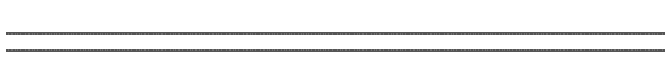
# Model space of a CAD drawing. Header units: millimetres. Extents: x -1379 to 1385823, y -4884429 to 548763.
# Drawn here: x 413545 to 417956, y -2448418 to -2448293 of the extents above; entities that cross this region are included whole.
import ezdxf

# ---------------------------------------------------------------- set-up
doc = ezdxf.new("R2010")
doc.units = ezdxf.units.MM
doc.set_wipeout_variables(frame=1)
doc.linetypes.add('HIDDEN', pattern=[0.375, 0.25, -0.125])
for name, color, linetype in [('000 - EXISTING_STEEL-STRUCTURE_HIDDEN_', 7, 'HIDDEN'), ('000 - EXISTING_STEEL-STRUCTURE_MAIN_COLOR_3', 7, 'Continuous'), ('000 - EXISTING_STEEL-STRUCTURE_WIPEOUT_', 7, 'Continuous')]:
    doc.layers.add(name, color=color, linetype=linetype)

# ---------------------------------------------------------------- blocks, each defined once
blk = doc.blocks.new('*U2476')
at = {"color": 7}
blk.add_wipeout([(-232.5, 0), (-232.5, -125), (8444.5, -125), (8444.5, 0)], dxfattribs=at).dxf.layer = '000 - EXISTING_STEEL-STRUCTURE_WIPEOUT_'
at = {"layer": '000 - EXISTING_STEEL-STRUCTURE_HIDDEN_', "color": 7, "linetype": 'HIDDEN', "lineweight": 0, "ltscale": 5}
for p, q in [((8444.5, -8), (-232.5, -8)), ((8444.5, -117), (-232.5, -117))]:
    blk.add_line(p, q, dxfattribs=at)
at = {"layer": '000 - EXISTING_STEEL-STRUCTURE_MAIN_COLOR_3', "color": 7, "lineweight": 0}
blk.add_lwpolyline([(-232.5, 0), (-232.5, -125), (8444.5, -125), (8444.5, 0), (-232.5, 0)], close=True, dxfattribs=at)

msp = doc.modelspace()

# ---------------------------------------------------------------- block references
at = {"color": 7, "xscale": -1}
msp.add_blockref('*U2476', (419070.6, -2448293.3), dxfattribs=at)

doc.saveas('drawing.dxf')
